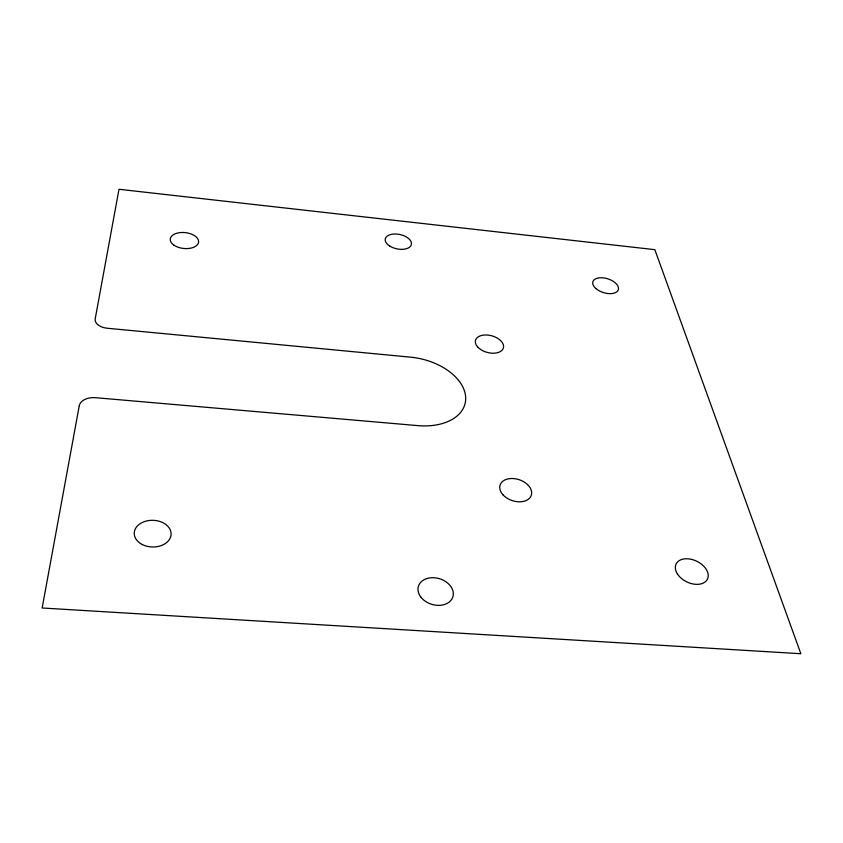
<?xml version="1.0" encoding="UTF-8"?>
<svg xmlns="http://www.w3.org/2000/svg" width="843" height="843" viewBox="0 0 843 843"><rect width="100%" height="100%" fill="white"/><g stroke="black" fill="none" stroke-linecap="round" stroke-linejoin="round"><path stroke-width="1.26" d="M79.263 405.746L42.15 607.993L800.85 653.725L654.842 249.665L118.989 189.275L95.206 318.854A13.488 8.114 3.1 0 0 107.261 328.243L410.689 357.179A52.519 33.277 13.2 0 1 465.568 396.062A52.519 33.277 13.2 0 1 417.991 425.631L95.396 397.685A14.605 9.463 1.4 0 0 79.263 405.746M142.393 544.578A18.441 13.34 1.7 0 0 171.066 534.799A18.441 13.34 1.7 0 0 144.553 521.554A18.441 13.34 1.7 0 0 142.393 544.578M173.879 245.123A14.226 7.966 6.1 0 0 197.894 243.996A14.226 7.966 6.1 0 0 181.466 232.499A14.226 7.966 6.1 0 0 173.879 245.123M389.719 246.051A13.33 7.334 11.9 0 0 411.226 244.965A13.33 7.334 11.9 0 0 394.081 234.017A13.33 7.334 11.9 0 0 389.719 246.051M595.853 288.496A13.34 7.229 17.4 0 0 617.814 290.751A13.34 7.229 17.4 0 0 603.145 277.842A13.34 7.229 17.4 0 0 595.853 288.496M677.393 573.883A17.408 11.475 25.7 0 0 705.886 581.301A17.408 11.475 25.7 0 0 692.071 559.499A17.408 11.475 25.7 0 0 677.393 573.883M421.237 597.561A18.03 13.383 16.9 0 0 451.732 599.31A18.03 13.383 16.9 0 0 434.008 577.74A18.03 13.383 16.9 0 0 421.237 597.561M503.102 494.946A16.428 11.012 18.2 0 0 530.521 496.949A16.428 11.012 18.2 0 0 513.471 478.561A16.428 11.012 18.2 0 0 503.102 494.946M478.181 347.495A14.447 8.609 15.1 0 0 502.47 349.75A14.447 8.609 15.1 0 0 487.728 335.071A14.447 8.609 15.1 0 0 478.181 347.495"/></g></svg>
